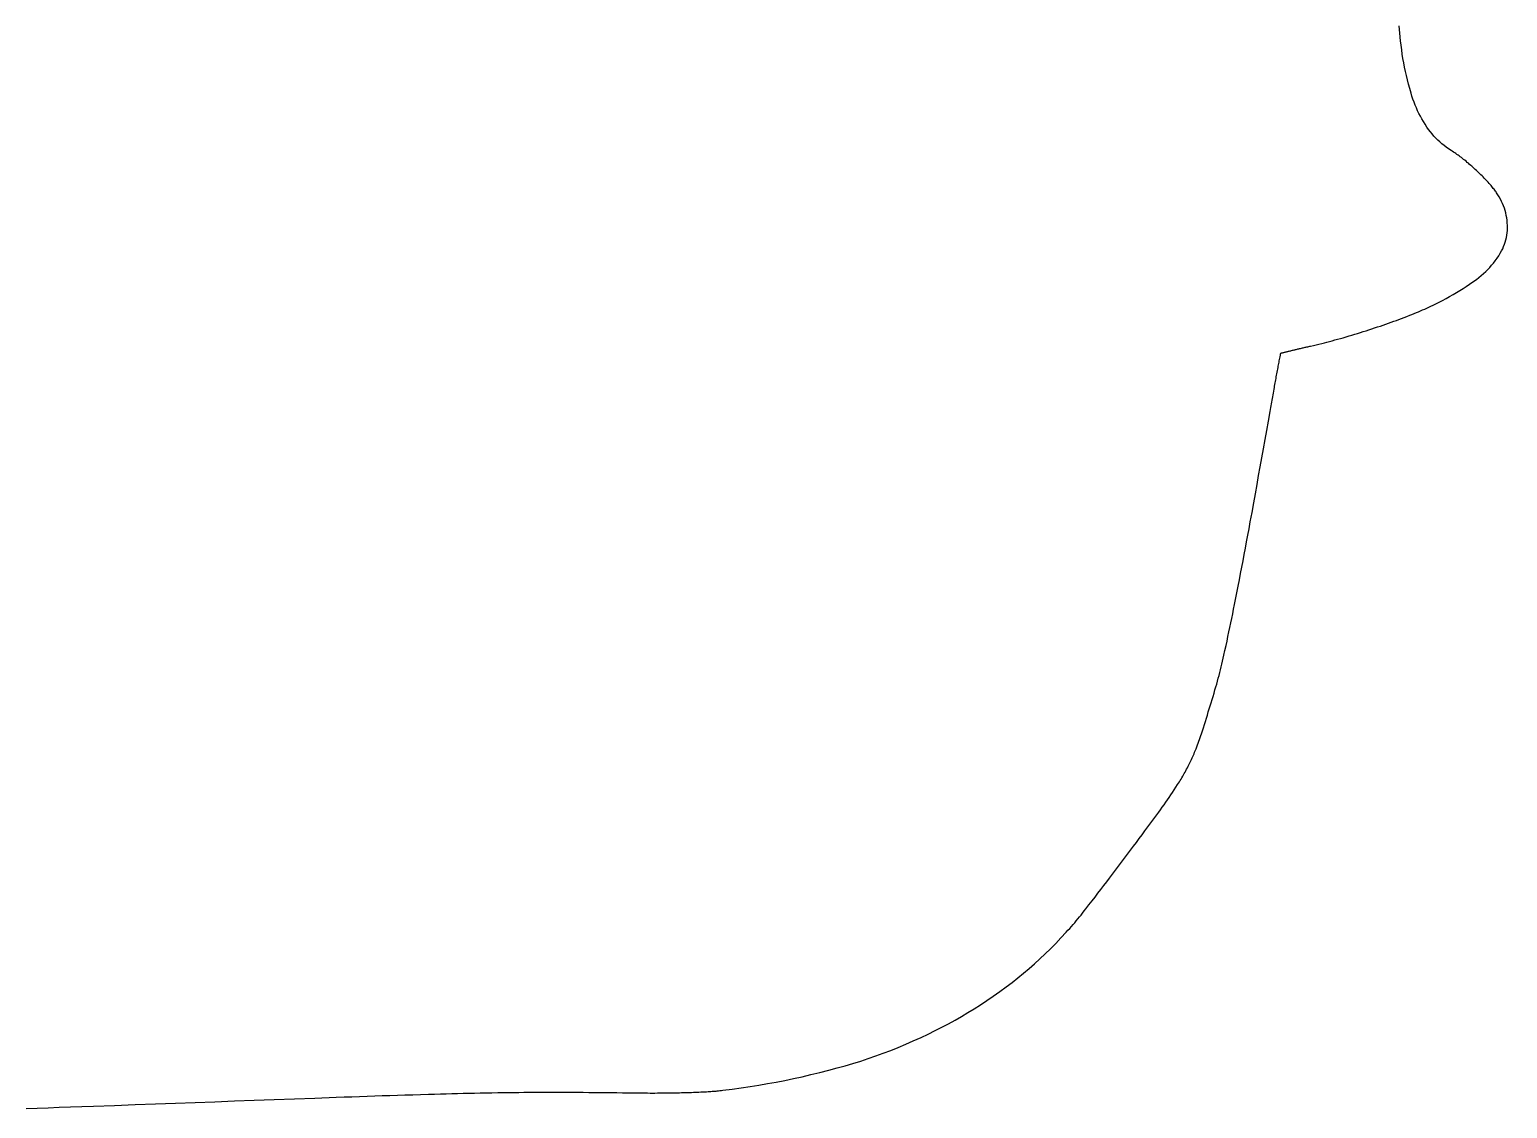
# Model space of a CAD drawing. Extents: x 0 to 1024, y 0 to 751.
# Drawn here: x 512 to 1022, y 4 to 376 of the extents above; entities that cross this region are included whole.
import ezdxf

# ---------------------------------------------------------------- set-up
doc = ezdxf.new("R2010")
doc.units = 0

msp = doc.modelspace()

# ---------------------------------------------------------------- linework, layer by layer
for p, q in [((985.24, 375.03), (984.98, 377.56)), ((985.52, 372.44), (985.24, 375.03)), ((985.7, 370.85), (985.52, 372.44)), ((985.9, 369.29), (985.7, 370.85)), ((986.12, 367.77), (985.9, 369.29)), ((986.35, 366.27), (986.12, 367.77)), ((986.61, 364.79), (986.35, 366.27)), ((986.9, 363.31), (986.61, 364.79)), ((987.2, 361.85), (986.9, 363.31)), ((987.53, 360.38), (987.2, 361.85)), ((987.89, 358.9), (987.53, 360.38)), ((988.27, 357.41), (987.89, 358.9)), ((988.69, 355.9), (988.27, 357.41)), ((989.13, 354.35), (988.69, 355.9)), ((989.46, 353.27), (989.13, 354.35)), ((989.81, 352.23), (989.46, 353.27)), ((990.18, 351.2), (989.81, 352.23)), ((990.57, 350.21), (990.18, 351.2)), ((990.98, 349.23), (990.57, 350.21)), ((991.41, 348.27), (990.98, 349.23)), ((991.87, 347.32), (991.41, 348.27)), ((992.36, 346.38), (991.87, 347.32)), ((992.88, 345.44), (992.36, 346.38)), ((993.43, 344.51), (992.88, 345.44)), ((994.02, 343.57), (993.43, 344.51)), ((994.64, 342.62), (994.02, 343.57)), ((995.22, 341.79), (994.64, 342.62)), ((995.81, 340.99), (995.22, 341.79)), ((996.42, 340.22), (995.81, 340.99)), ((997.04, 339.49), (996.42, 340.22)), ((997.69, 338.79), (997.04, 339.49)), ((998.36, 338.11), (997.69, 338.79)), ((999.05, 337.46), (998.36, 338.11)), ((999.77, 336.84), (999.05, 337.46)), ((1000.52, 336.23), (999.77, 336.84)), ((1001.3, 335.65), (1000.52, 336.23)), ((1002.12, 335.08), (1001.3, 335.65)), ((1002.97, 334.52), (1002.12, 335.08)), ((1003.39, 334.25), (1002.97, 334.52)), ((1003.81, 333.98), (1003.39, 334.25)), ((1004.21, 333.71), (1003.81, 333.98)), ((1004.6, 333.45), (1004.21, 333.71)), ((1004.99, 333.18), (1004.6, 333.45)), ((1005.37, 332.9), (1004.99, 333.18)), ((1005.75, 332.63), (1005.37, 332.9)), ((1006.13, 332.35), (1005.75, 332.63)), ((1006.51, 332.06), (1006.13, 332.35)), ((1006.9, 331.76), (1006.51, 332.06)), ((1007.28, 331.46), (1006.9, 331.76)), ((1007.67, 331.14), (1007.28, 331.46)), ((1008.11, 330.79), (1007.67, 331.14)), ((1008.53, 330.43), (1008.11, 330.79)), ((1008.95, 330.09), (1008.53, 330.43)), ((1009.35, 329.74), (1008.95, 330.09)), ((1009.75, 329.39), (1009.35, 329.74)), ((1010.15, 329.05), (1009.75, 329.39)), ((1010.54, 328.7), (1010.15, 329.05)), ((1010.93, 328.34), (1010.54, 328.7)), ((1011.32, 327.98), (1010.93, 328.34)), ((1011.72, 327.61), (1011.32, 327.98)), ((1012.12, 327.23), (1011.72, 327.61)), ((1012.52, 326.84), (1012.12, 327.23)), ((1012.91, 326.47), (1012.52, 326.84)), ((1013.28, 326.1), (1012.91, 326.47)), ((1013.64, 325.74), (1013.28, 326.1)), ((1014, 325.38), (1013.64, 325.74)), ((1014.35, 325.02), (1014, 325.38)), ((1014.7, 324.66), (1014.35, 325.02)), ((1015.04, 324.3), (1014.7, 324.66)), ((1015.38, 323.93), (1015.04, 324.3)), ((1015.72, 323.55), (1015.38, 323.93)), ((1016.07, 323.17), (1015.72, 323.55)), ((1016.42, 322.78), (1016.07, 323.17)), ((1016.77, 322.38), (1016.42, 322.78)), ((1017.04, 322.07), (1016.77, 322.38)), ((1017.3, 321.76), (1017.04, 322.07)), ((1017.54, 321.45), (1017.3, 321.76)), ((1017.78, 321.14), (1017.54, 321.45)), ((1018.02, 320.83), (1017.78, 321.14)), ((1018.25, 320.52), (1018.02, 320.83)), ((1018.47, 320.21), (1018.25, 320.52)), ((1018.68, 319.89), (1018.47, 320.21)), ((1018.9, 319.57), (1018.68, 319.89)), ((1019.11, 319.23), (1018.9, 319.57)), ((1019.32, 318.89), (1019.11, 319.23)), ((1019.53, 318.53), (1019.32, 318.89)), ((1019.98, 317.74), (1019.53, 318.53)), ((1020.38, 316.95), (1019.98, 317.74)), ((1020.75, 316.16), (1020.38, 316.95)), ((1021.08, 315.37), (1020.75, 316.16)), ((1021.37, 314.57), (1021.08, 315.37)), ((1021.62, 313.76), (1021.37, 314.57)), ((1021.84, 312.94), (1021.62, 313.76)), ((1022.02, 312.11), (1021.84, 312.94)), ((1022.17, 311.26), (1022.02, 312.11)), ((1022.28, 310.4), (1022.17, 311.26)), ((1022.36, 309.51), (1022.28, 310.4)), ((1022.33, 306.06), (1022.39, 306.89)), ((1022.41, 308.61), (1022.36, 309.51)), ((1022.39, 306.89), (1022.42, 307.74)), ((1022.42, 307.74), (1022.41, 308.61)), ((1020.77, 300.59), (1021.11, 301.35)), ((1021.11, 301.35), (1021.42, 302.11)), ((1021.42, 302.11), (1021.68, 302.88)), ((1021.68, 302.88), (1021.9, 303.66)), ((1021.9, 303.66), (1022.08, 304.45)), ((1022.08, 304.45), (1022.22, 305.25)), ((1022.22, 305.25), (1022.33, 306.06)), ((1017.61, 295.64), (1018.23, 296.45)), ((1018.23, 296.45), (1018.82, 297.29)), ((1018.82, 297.29), (1019.4, 298.17)), ((1019.4, 298.17), (1019.96, 299.08)), ((1019.96, 299.08), (1020.39, 299.83)), ((1020.39, 299.83), (1020.77, 300.59)), ((1012.55, 290.66), (1013.37, 291.32)), ((1013.37, 291.32), (1014.15, 291.99)), ((1014.15, 291.99), (1014.9, 292.67)), ((1014.9, 292.67), (1015.62, 293.38)), ((1015.62, 293.38), (1016.31, 294.11)), ((1016.31, 294.11), (1016.97, 294.86)), ((1016.97, 294.86), (1017.61, 295.64)), ((1004.79, 285.42), (1005.94, 286.13)), ((1005.94, 286.13), (1007.08, 286.85)), ((1007.08, 286.85), (1008.22, 287.6)), ((1008.22, 287.6), (1009.37, 288.37)), ((1009.37, 288.37), (1010.52, 289.18)), ((1010.52, 289.18), (1011.69, 290.02)), ((1011.69, 290.02), (1012.55, 290.66)), ((995.28, 280.41), (996.01, 280.75)), ((996.01, 280.75), (996.75, 281.1)), ((996.75, 281.1), (997.5, 281.47)), ((997.5, 281.47), (998.79, 282.11)), ((998.79, 282.11), (1000.04, 282.76)), ((1000.04, 282.76), (1001.26, 283.41)), ((1001.26, 283.41), (1002.46, 284.07)), ((1002.46, 284.07), (1003.63, 284.74)), ((1003.63, 284.74), (1004.79, 285.42)), ((983.15, 275.52), (984.06, 275.85)), ((984.06, 275.85), (984.96, 276.18)), ((984.96, 276.18), (985.87, 276.52)), ((985.87, 276.52), (986.79, 276.87)), ((986.79, 276.87), (987.73, 277.23)), ((987.73, 277.23), (988.69, 277.6)), ((988.69, 277.6), (989.46, 277.91)), ((989.46, 277.91), (990.22, 278.21)), ((990.22, 278.21), (990.97, 278.51)), ((990.97, 278.51), (991.7, 278.82)), ((991.7, 278.82), (992.42, 279.13)), ((992.42, 279.13), (993.14, 279.44)), ((993.14, 279.44), (993.85, 279.75)), ((993.85, 279.75), (994.57, 280.08)), ((994.57, 280.08), (995.28, 280.41)), ((966.74, 270.16), (967.75, 270.46)), ((967.75, 270.46), (968.74, 270.76)), ((968.74, 270.76), (969.72, 271.05)), ((969.72, 271.05), (970.69, 271.35)), ((970.69, 271.35), (971.66, 271.65)), ((971.66, 271.65), (972.62, 271.95)), ((972.62, 271.95), (973.59, 272.26)), ((973.59, 272.26), (974.56, 272.57)), ((974.56, 272.57), (975.55, 272.89)), ((975.55, 272.89), (976.55, 273.22)), ((976.55, 273.22), (977.57, 273.57)), ((977.57, 273.57), (978.55, 273.9)), ((978.55, 273.9), (979.5, 274.22)), ((979.5, 274.22), (980.43, 274.55)), ((980.43, 274.55), (981.34, 274.87)), ((981.34, 274.87), (982.25, 275.19)), ((982.25, 275.19), (983.15, 275.52)), ((947.35, 265.32), (947.64, 265.38)), ((947.64, 265.38), (947.92, 265.45)), ((947.92, 265.45), (948.19, 265.52)), ((948.19, 265.52), (948.46, 265.58)), ((948.46, 265.58), (948.73, 265.64)), ((948.73, 265.64), (948.99, 265.71)), ((948.99, 265.71), (949.26, 265.77)), ((949.26, 265.77), (949.53, 265.83)), ((949.53, 265.83), (949.79, 265.9)), ((949.79, 265.9), (950.07, 265.96)), ((950.07, 265.96), (950.35, 266.03)), ((950.35, 266.03), (950.63, 266.09)), ((950.63, 266.09), (950.97, 266.17)), ((950.97, 266.17), (951.29, 266.25)), ((951.29, 266.25), (951.61, 266.32)), ((951.61, 266.32), (951.93, 266.39)), ((951.93, 266.39), (952.24, 266.46)), ((952.24, 266.46), (952.55, 266.54)), ((952.55, 266.54), (952.86, 266.61)), ((952.86, 266.61), (953.18, 266.68)), ((953.18, 266.68), (953.49, 266.75)), ((953.49, 266.75), (953.81, 266.83)), ((953.81, 266.83), (954.14, 266.9)), ((954.14, 266.9), (954.47, 266.98)), ((954.47, 266.98), (955.45, 267.2)), ((955.45, 267.2), (956.41, 267.43)), ((956.41, 267.43), (957.35, 267.65)), ((957.35, 267.65), (958.28, 267.88)), ((958.28, 267.88), (959.2, 268.11)), ((959.2, 268.11), (960.11, 268.34)), ((960.11, 268.34), (961.02, 268.57)), ((961.02, 268.57), (961.93, 268.82)), ((961.93, 268.82), (962.85, 269.07)), ((962.85, 269.07), (963.78, 269.32)), ((963.78, 269.32), (964.73, 269.59)), ((964.73, 269.59), (965.7, 269.86)), ((965.7, 269.86), (966.74, 270.16)), ((943.3, 260), (943.39, 260.47)), ((943.39, 260.47), (943.48, 260.95)), ((943.48, 260.95), (943.57, 261.41)), ((943.57, 261.41), (943.66, 261.88)), ((943.66, 261.88), (943.74, 262.35)), ((943.74, 262.35), (943.83, 262.83)), ((943.83, 262.83), (943.92, 263.31)), ((943.92, 263.31), (944.02, 263.8)), ((944.02, 263.8), (944.11, 264.3)), ((944.11, 264.3), (944.12, 264.32)), ((944.12, 264.34), (944.13, 264.36)), ((944.12, 264.32), (944.12, 264.34)), ((944.13, 264.36), (944.14, 264.38)), ((944.14, 264.38), (944.15, 264.4)), ((944.15, 264.4), (944.16, 264.42)), ((944.16, 264.42), (944.17, 264.44)), ((944.17, 264.44), (944.18, 264.45)), ((944.18, 264.45), (944.19, 264.47)), ((944.19, 264.47), (944.21, 264.48)), ((944.21, 264.48), (944.22, 264.5)), ((944.22, 264.5), (944.24, 264.51)), ((944.24, 264.51), (944.26, 264.52)), ((944.26, 264.52), (944.28, 264.54)), ((944.28, 264.54), (944.29, 264.55)), ((944.29, 264.55), (944.31, 264.56)), ((944.31, 264.56), (944.33, 264.57)), ((944.33, 264.57), (944.35, 264.58)), ((944.35, 264.58), (944.37, 264.58)), ((944.37, 264.58), (944.39, 264.59)), ((944.39, 264.59), (944.41, 264.6)), ((944.41, 264.6), (944.43, 264.61)), ((944.43, 264.61), (944.45, 264.61)), ((944.45, 264.61), (944.47, 264.62)), ((944.47, 264.62), (944.72, 264.68)), ((944.72, 264.68), (944.96, 264.74)), ((944.96, 264.74), (945.2, 264.8)), ((945.2, 264.8), (945.44, 264.85)), ((945.44, 264.85), (945.68, 264.91)), ((945.68, 264.91), (945.91, 264.97)), ((945.91, 264.97), (946.14, 265.02)), ((946.14, 265.02), (946.38, 265.08)), ((946.38, 265.08), (946.62, 265.14)), ((946.62, 265.14), (946.86, 265.2)), ((946.86, 265.2), (947.1, 265.25)), ((947.1, 265.25), (947.35, 265.32)), ((942.33, 254.77), (942.43, 255.29)), ((942.43, 255.29), (942.52, 255.82)), ((942.52, 255.82), (942.62, 256.34)), ((942.62, 256.34), (942.72, 256.87)), ((942.72, 256.87), (942.82, 257.41)), ((942.82, 257.41), (942.92, 257.96)), ((942.92, 257.96), (943.02, 258.52)), ((943.02, 258.52), (943.12, 259.03)), ((943.12, 259.03), (943.21, 259.52)), ((943.21, 259.52), (943.3, 260)), ((941.37, 249.48), (941.48, 250.1)), ((941.48, 250.1), (941.6, 250.74)), ((941.6, 250.74), (941.72, 251.39)), ((941.72, 251.39), (941.84, 252.05)), ((941.84, 252.05), (941.94, 252.62)), ((941.94, 252.62), (942.04, 253.17)), ((942.04, 253.17), (942.14, 253.71)), ((942.14, 253.71), (942.23, 254.24)), ((942.23, 254.24), (942.33, 254.77)), ((940.47, 244.41), (940.59, 245.07)), ((940.59, 245.07), (940.7, 245.72)), ((940.7, 245.72), (940.82, 246.36)), ((940.82, 246.36), (940.93, 246.99)), ((940.93, 246.99), (941.04, 247.61)), ((941.04, 247.61), (941.15, 248.23)), ((941.15, 248.23), (941.26, 248.85)), ((941.26, 248.85), (941.37, 249.48)), ((939.31, 237.85), (939.89, 241.09)), ((939.89, 241.09), (940.47, 244.41)), ((938.75, 234.66), (939.31, 237.85)), ((937.63, 228.41), (938.19, 231.52)), ((938.19, 231.52), (938.75, 234.66)), ((936.52, 222.22), (937.08, 225.31)), ((937.08, 225.31), (937.63, 228.41)), ((935.96, 219.11), (936.52, 222.22)), ((934.82, 212.78), (935.4, 215.97)), ((935.4, 215.97), (935.96, 219.11)), ((933.63, 206.23), (934.23, 209.54)), ((934.23, 209.54), (934.82, 212.78)), ((933.2, 203.9), (933.63, 206.23)), ((931.96, 197.17), (932.37, 199.38)), ((932.37, 199.38), (932.79, 201.62)), ((932.79, 201.62), (933.2, 203.9)), ((931.14, 192.81), (931.55, 194.99)), ((931.55, 194.99), (931.96, 197.17)), ((930.3, 188.45), (930.72, 190.64)), ((930.72, 190.64), (931.14, 192.81)), ((929, 181.74), (929.44, 184.02)), ((929.44, 184.02), (929.88, 186.25)), ((929.88, 186.25), (930.3, 188.45)), ((928.21, 177.75), (928.54, 179.42)), ((928.54, 179.42), (929, 181.74)), ((927.23, 172.93), (927.56, 174.51)), ((927.56, 174.51), (927.88, 176.11)), ((927.88, 176.11), (928.21, 177.75)), ((926.26, 168.24), (926.59, 169.8)), ((926.59, 169.8), (926.91, 171.36)), ((926.91, 171.36), (927.23, 172.93)), ((924.9, 161.87), (925.26, 163.5)), ((925.26, 163.5), (925.6, 165.1)), ((925.6, 165.1), (925.93, 166.68)), ((925.93, 166.68), (926.26, 168.24)), ((924.08, 158.13), (924.31, 159.16)), ((924.31, 159.16), (924.54, 160.21)), ((924.54, 160.21), (924.9, 161.87)), ((922.6, 152.23), (922.86, 153.21)), ((922.86, 153.21), (923.11, 154.18)), ((923.11, 154.18), (923.36, 155.15)), ((923.36, 155.15), (923.6, 156.13)), ((923.6, 156.13), (923.84, 157.13)), ((923.84, 157.13), (924.08, 158.13)), ((921.11, 147.07), (921.45, 148.21)), ((921.45, 148.21), (921.75, 149.24)), ((921.75, 149.24), (922.05, 150.25)), ((922.05, 150.25), (922.33, 151.25)), ((922.33, 151.25), (922.6, 152.23)), ((919.8, 142.72), (920.12, 143.78)), ((920.12, 143.78), (920.45, 144.86)), ((920.45, 144.86), (920.78, 145.96)), ((920.78, 145.96), (921.11, 147.07)), ((918.14, 137.36), (918.48, 138.45)), ((918.48, 138.45), (918.82, 139.53)), ((918.82, 139.53), (919.15, 140.59)), ((919.15, 140.59), (919.47, 141.65)), ((919.47, 141.65), (919.8, 142.72)), ((916.55, 132.43), (916.77, 133.08)), ((916.77, 133.08), (916.99, 133.75)), ((916.99, 133.75), (917.21, 134.42)), ((917.21, 134.42), (917.43, 135.12)), ((917.43, 135.12), (917.79, 136.25)), ((917.79, 136.25), (918.14, 137.36)), ((914.63, 127.22), (914.9, 127.9)), ((914.9, 127.9), (915.15, 128.56)), ((915.15, 128.56), (915.4, 129.22)), ((915.4, 129.22), (915.64, 129.86)), ((915.64, 129.86), (915.88, 130.5)), ((915.88, 130.5), (916.11, 131.14)), ((916.11, 131.14), (916.33, 131.79)), ((916.33, 131.79), (916.55, 132.43)), ((912.44, 122.31), (912.69, 122.8)), ((912.69, 122.8), (912.92, 123.28)), ((912.92, 123.28), (913.15, 123.76)), ((913.15, 123.76), (913.37, 124.23)), ((913.37, 124.23), (913.58, 124.71)), ((913.58, 124.71), (913.8, 125.2)), ((913.8, 125.2), (914.01, 125.69)), ((914.01, 125.69), (914.22, 126.19)), ((914.22, 126.19), (914.42, 126.7)), ((914.42, 126.7), (914.63, 127.22)), ((909.46, 116.95), (909.75, 117.43)), ((909.75, 117.43), (910.03, 117.9)), ((910.03, 117.9), (910.31, 118.37)), ((910.31, 118.37), (910.59, 118.84)), ((910.59, 118.84), (910.86, 119.32)), ((910.86, 119.32), (911.13, 119.8)), ((911.13, 119.8), (911.39, 120.3)), ((911.39, 120.3), (911.66, 120.8)), ((911.66, 120.8), (911.94, 121.32)), ((911.94, 121.32), (912.2, 121.82)), ((912.2, 121.82), (912.44, 122.31)), ((906.19, 111.94), (906.77, 112.8)), ((906.77, 112.8), (907.35, 113.68)), ((907.35, 113.68), (907.94, 114.58)), ((907.94, 114.58), (908.54, 115.5)), ((908.54, 115.5), (908.86, 115.99)), ((908.86, 115.99), (909.17, 116.48)), ((909.17, 116.48), (909.46, 116.95)), ((902.64, 106.84), (903.25, 107.69)), ((903.25, 107.69), (903.85, 108.54)), ((903.85, 108.54), (904.45, 109.39)), ((904.45, 109.39), (905.03, 110.23)), ((905.03, 110.23), (905.61, 111.08)), ((905.61, 111.08), (906.19, 111.94)), ((898.28, 100.88), (899.29, 102.25)), ((899.29, 102.25), (900.32, 103.65)), ((900.32, 103.65), (901.36, 105.08)), ((901.36, 105.08), (902.01, 105.96)), ((902.01, 105.96), (902.64, 106.84)), ((895.31, 96.86), (896.29, 98.19)), ((896.29, 98.19), (897.28, 99.52)), ((897.28, 99.52), (898.28, 100.88)), ((891.3, 91.49), (892.32, 92.85)), ((892.32, 92.85), (893.32, 94.19)), ((893.32, 94.19), (894.32, 95.53)), ((894.32, 95.53), (895.31, 96.86)), ((887.09, 85.91), (888.13, 87.28)), ((888.13, 87.28), (889.19, 88.69)), ((889.19, 88.69), (890.26, 90.1)), ((890.26, 90.1), (891.3, 91.49)), ((883.06, 80.61), (884.06, 81.92)), ((884.06, 81.92), (885.06, 83.23)), ((885.06, 83.23), (886.07, 84.56)), ((886.07, 84.56), (887.09, 85.91)), ((879, 75.33), (880.04, 76.67)), ((880.04, 76.67), (881.05, 77.99)), ((881.05, 77.99), (882.06, 79.3)), ((882.06, 79.3), (883.06, 80.61)), ((875.75, 71.15), (876.31, 71.86)), ((876.31, 71.86), (876.87, 72.58)), ((876.87, 72.58), (877.95, 73.97)), ((877.95, 73.97), (879, 75.33)), ((871.3, 65.85), (871.88, 66.51)), ((871.88, 66.51), (872.45, 67.16)), ((872.45, 67.16), (873.01, 67.81)), ((873.01, 67.81), (873.56, 68.47)), ((873.56, 68.47), (874.11, 69.13)), ((874.11, 69.13), (874.66, 69.79)), ((874.66, 69.79), (875.2, 70.46)), ((875.2, 70.46), (875.75, 71.15)), ((866.46, 60.65), (868.27, 62.54)), ((868.27, 62.54), (870.08, 64.5)), ((870.08, 64.5), (870.7, 65.18)), ((870.7, 65.18), (871.3, 65.85)), ((861.02, 55.33), (862.85, 57.05)), ((862.85, 57.05), (864.66, 58.82)), ((864.66, 58.82), (866.46, 60.65)), ((855.38, 50.39), (857.3, 52)), ((857.3, 52), (859.17, 53.65)), ((859.17, 53.65), (861.02, 55.33)), ((849.31, 45.63), (851.39, 47.21)), ((851.39, 47.21), (853.41, 48.79)), ((853.41, 48.79), (855.38, 50.39)), ((840.52, 39.49), (842.71, 40.95)), ((842.71, 40.95), (844.92, 42.46)), ((844.92, 42.46), (847.15, 44.05)), ((847.15, 44.05), (849.31, 45.63)), ((833.96, 35.43), (836.16, 36.74)), ((836.16, 36.74), (838.34, 38.09)), ((838.34, 38.09), (840.52, 39.49)), ((824.85, 30.53), (827.19, 31.72)), ((827.19, 31.72), (829.49, 32.93)), ((829.49, 32.93), (831.74, 34.16)), ((831.74, 34.16), (833.96, 35.43)), ((812.06, 24.75), (814.66, 25.84)), ((814.66, 25.84), (817.29, 26.99)), ((817.29, 26.99), (819.96, 28.2)), ((819.96, 28.2), (822.44, 29.36)), ((822.44, 29.36), (824.85, 30.53)), ((799.13, 20.03), (801.74, 20.89)), ((801.74, 20.89), (804.33, 21.79)), ((804.33, 21.79), (806.91, 22.73)), ((806.91, 22.73), (809.48, 23.71)), ((809.48, 23.71), (812.06, 24.75)), ((778.91, 14.62), (781.95, 15.33)), ((781.95, 15.33), (785.03, 16.08)), ((785.03, 16.08), (788.17, 16.87)), ((788.17, 16.87), (791.01, 17.63)), ((791.01, 17.63), (793.77, 18.4)), ((793.77, 18.4), (796.47, 19.2)), ((796.47, 19.2), (799.13, 20.03)), ((751.5, 9.93), (754.72, 10.34)), ((754.72, 10.34), (757.86, 10.77)), ((757.86, 10.77), (760.94, 11.22)), ((760.94, 11.22), (763.98, 11.7)), ((763.98, 11.7), (766.98, 12.22)), ((766.98, 12.22), (769.96, 12.76)), ((769.96, 12.76), (772.93, 13.34)), ((772.93, 13.34), (775.91, 13.96)), ((775.91, 13.96), (778.91, 14.62)), ((548.67, 4.99), (555.65, 5.24)), ((555.65, 5.24), (562.53, 5.49)), ((562.53, 5.49), (569.35, 5.74)), ((569.35, 5.74), (576.13, 5.98)), ((576.13, 5.98), (582.92, 6.23)), ((582.92, 6.23), (589.74, 6.48)), ((589.74, 6.48), (596.62, 6.73)), ((596.62, 6.73), (603.6, 6.99)), ((603.6, 6.99), (610.72, 7.25)), ((610.72, 7.25), (618, 7.52)), ((618, 7.52), (620.77, 7.62)), ((620.77, 7.62), (623.49, 7.72)), ((623.49, 7.72), (626.15, 7.81)), ((626.15, 7.81), (628.78, 7.9)), ((628.78, 7.9), (631.38, 7.99)), ((631.38, 7.99), (633.97, 8.08)), ((633.97, 8.08), (636.56, 8.16)), ((636.56, 8.16), (639.17, 8.25)), ((639.17, 8.25), (641.79, 8.33)), ((641.79, 8.33), (644.46, 8.41)), ((644.46, 8.41), (647.17, 8.5)), ((647.17, 8.5), (649.95, 8.58)), ((649.95, 8.58), (652.02, 8.64)), ((652.02, 8.64), (654.05, 8.7)), ((654.05, 8.7), (656.05, 8.75)), ((656.05, 8.75), (658.01, 8.8)), ((658.01, 8.8), (659.96, 8.85)), ((659.96, 8.85), (661.9, 8.9)), ((661.9, 8.9), (663.84, 8.94)), ((663.84, 8.94), (665.79, 8.98)), ((665.79, 8.98), (667.76, 9.02)), ((667.76, 9.02), (669.75, 9.05)), ((669.75, 9.05), (671.78, 9.09)), ((671.78, 9.09), (673.86, 9.12)), ((673.86, 9.12), (675.72, 9.15)), ((675.72, 9.15), (677.54, 9.17)), ((677.54, 9.17), (679.33, 9.19)), ((679.33, 9.19), (681.09, 9.21)), ((681.09, 9.21), (682.84, 9.23)), ((682.84, 9.23), (684.58, 9.24)), ((684.58, 9.24), (686.32, 9.25)), ((686.32, 9.25), (688.07, 9.26)), ((688.07, 9.26), (689.83, 9.26)), ((689.83, 9.26), (691.62, 9.26)), ((691.62, 9.26), (693.44, 9.26)), ((693.44, 9.26), (695.3, 9.26)), ((695.3, 9.26), (697.36, 9.25)), ((697.36, 9.25), (699.37, 9.25)), ((699.37, 9.25), (701.35, 9.24)), ((701.35, 9.24), (703.3, 9.23)), ((703.3, 9.23), (705.23, 9.21)), ((705.23, 9.21), (707.15, 9.2)), ((707.15, 9.2), (709.07, 9.18)), ((709.07, 9.18), (711.01, 9.16)), ((711.01, 9.16), (712.95, 9.14)), ((712.95, 9.14), (714.93, 9.11)), ((714.93, 9.11), (716.94, 9.09)), ((716.94, 9.09), (719, 9.05)), ((719, 9.05), (719.86, 9.04)), ((719.86, 9.04), (720.7, 9.03)), ((720.7, 9.03), (721.53, 9.02)), ((721.53, 9.02), (722.35, 9.01)), ((722.35, 9.01), (723.16, 9.01)), ((723.16, 9.01), (723.96, 9)), ((723.96, 9), (724.77, 9)), ((724.77, 9), (725.58, 9)), ((725.58, 9), (726.39, 8.99)), ((726.39, 8.99), (727.22, 8.99)), ((727.22, 8.99), (728.06, 8.99)), ((728.06, 8.99), (728.93, 9)), ((728.93, 9), (729.72, 9)), ((729.72, 9), (730.5, 9.01)), ((730.5, 9.01), (731.27, 9.01)), ((731.27, 9.01), (732.02, 9.02)), ((732.02, 9.02), (732.77, 9.03)), ((732.77, 9.03), (733.52, 9.04)), ((733.52, 9.04), (734.26, 9.05)), ((734.26, 9.05), (735.01, 9.06)), ((735.01, 9.06), (735.77, 9.08)), ((735.77, 9.08), (736.53, 9.1)), ((736.53, 9.1), (737.31, 9.12)), ((737.31, 9.12), (738.11, 9.14)), ((738.11, 9.14), (738.79, 9.16)), ((738.79, 9.16), (739.46, 9.18)), ((739.46, 9.18), (740.11, 9.2)), ((740.11, 9.2), (740.75, 9.22)), ((740.75, 9.22), (741.39, 9.24)), ((741.39, 9.24), (742.03, 9.27)), ((742.03, 9.27), (742.66, 9.29)), ((742.66, 9.29), (743.3, 9.32)), ((743.3, 9.32), (743.95, 9.35)), ((743.95, 9.35), (744.6, 9.38)), ((744.6, 9.38), (745.27, 9.41)), ((745.27, 9.41), (745.95, 9.45)), ((745.95, 9.45), (746.43, 9.48)), ((746.43, 9.48), (746.9, 9.5)), ((746.9, 9.5), (747.37, 9.53)), ((747.37, 9.53), (747.82, 9.57)), ((747.82, 9.57), (748.28, 9.6)), ((748.28, 9.6), (748.73, 9.64)), ((748.73, 9.64), (749.18, 9.68)), ((749.18, 9.68), (749.63, 9.72)), ((749.63, 9.72), (750.09, 9.77)), ((750.09, 9.77), (750.55, 9.82)), ((750.55, 9.82), (751.02, 9.87)), ((751.02, 9.87), (751.5, 9.93)), ((511.05, 3.65), (514.81, 3.79)), ((514.81, 3.79), (518.59, 3.92)), ((518.59, 3.92), (522.42, 4.05)), ((522.42, 4.05), (526.29, 4.19)), ((526.29, 4.19), (530.24, 4.33)), ((530.24, 4.33), (534.29, 4.47)), ((534.29, 4.47), (541.56, 4.73)), ((541.56, 4.73), (548.67, 4.99))]:
    msp.add_line(p, q)

doc.saveas('drawing.dxf')
